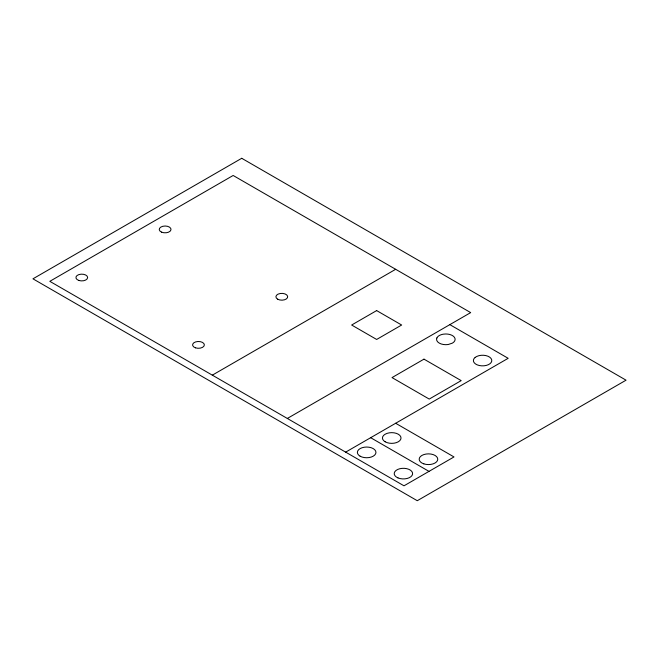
<?xml version="1.0" encoding="UTF-8"?>
<svg xmlns="http://www.w3.org/2000/svg" width="659" height="659" viewBox="0 0 659 659"><rect width="100%" height="100%" fill="white"/><g stroke="black" fill="none" stroke-linecap="round" stroke-linejoin="round"><path stroke-width="0.99" d="M212.322 375.152L395.664 269.3M287.324 418.457L470.674 312.605L233.154 175.475L49.812 281.327L404 485.815L454.002 456.942L395.664 423.267M345.662 452.132L508.171 358.307L449.833 324.632M370.663 437.7L429.001 471.383M436.876 337.952L436.563 339.336A9.284 5.354 0 0 0 448.244 344.509L452.404 343.125A9.284 5.354 0 0 0 454.413 337.284A9.284 5.354 0 0 0 445.846 333.981L443.441 334.162A9.284 5.354 0 0 0 437.807 336.658L436.876 337.952M475.164 357.409L474.01 358.628A9.201 5.313 0 0 0 481.589 365.836L483.994 365.803A9.201 5.313 0 0 0 491.013 358.405A9.201 5.313 0 0 0 476.828 356.412L475.164 357.409M241.729 158.292L32.95 278.823L417.271 500.708L626.05 380.177L241.729 158.292M376.651 310.587L351.651 325.019L376.651 339.459L401.652 325.019L376.651 310.587M423.984 359.147L392.023 377.591L429.231 399.074L461.185 380.622L423.984 359.147M78.858 280.454A5.857 3.377 0 0 0 87.639 277.53A5.857 3.377 0 0 0 78.858 274.597A5.857 3.377 0 0 0 78.858 280.454M195.517 347.837A5.89 3.402 0 0 0 204.356 344.888A5.89 3.402 0 0 0 195.517 341.947A5.89 3.402 0 0 0 195.517 347.837M385.169 441.794A9.284 5.354 0 0 0 400.697 439.388A9.284 5.354 0 0 0 389.329 432.831A9.284 5.354 0 0 0 385.169 441.794M397.97 477.899A9.201 5.313 0 0 0 412.559 474.192A9.201 5.313 0 0 0 399.7 468.755A9.201 5.313 0 0 0 397.97 477.899M360.102 456.185A9.284 5.354 0 0 0 375.63 453.787A9.284 5.354 0 0 0 364.262 447.222A9.284 5.354 0 0 0 360.102 456.185M423.836 463.862A9.284 5.354 0 0 0 437.757 459.216A9.284 5.354 0 0 0 423.836 454.578A9.284 5.354 0 0 0 423.836 463.862M161.628 232.157A5.89 3.402 0 0 0 170.978 229.793A5.89 3.402 0 0 0 162.765 226.301A5.89 3.402 0 0 0 161.628 232.157M277.628 299.178A5.89 3.402 0 0 0 287.489 297.654A5.89 3.402 0 0 0 280.273 293.486A5.89 3.402 0 0 0 277.628 299.178"/></g></svg>
